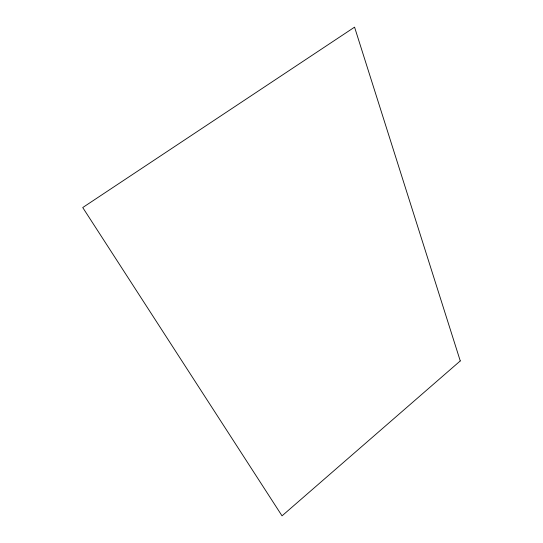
<?xml version="1.0" encoding="UTF-8"?>
<svg xmlns="http://www.w3.org/2000/svg" width="543" height="543" viewBox="0 0 543 543"><rect width="100%" height="100%" fill="white"/><g stroke="black" fill="none" stroke-linecap="round" stroke-linejoin="round"><path stroke-width="0.81" d="M460.26 360.925L282.034 515.85L82.74 207.548L354.565 27.15L460.26 360.925"/></g></svg>
